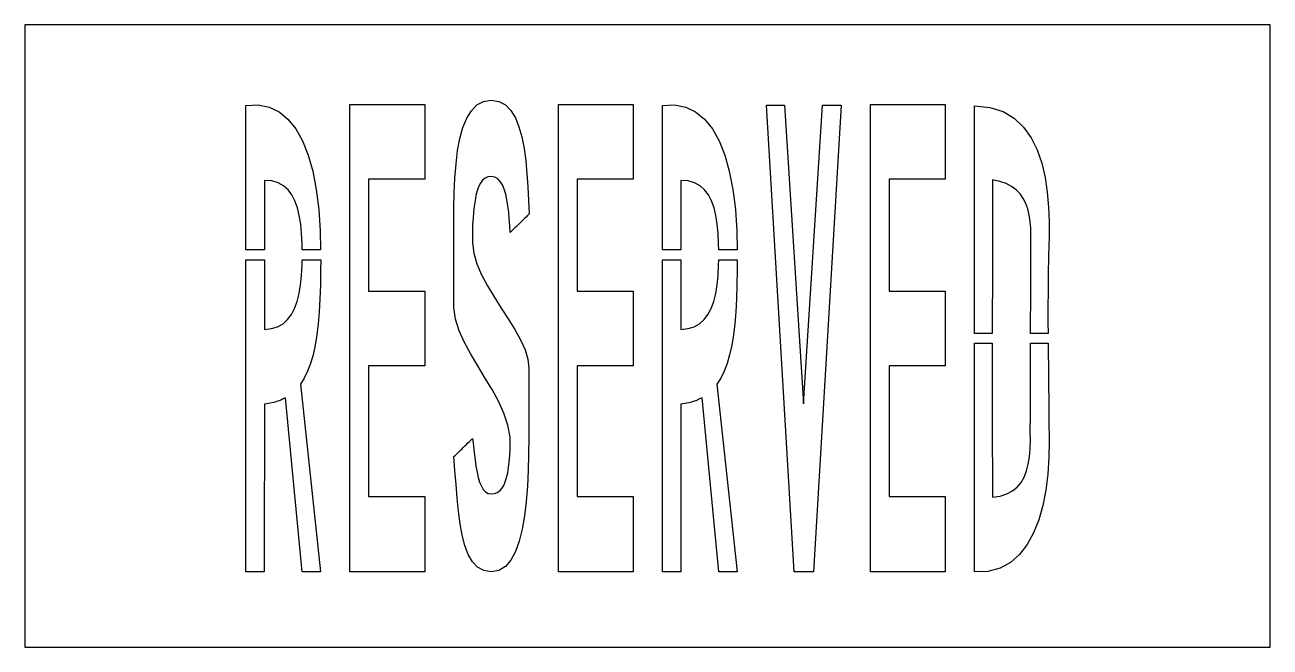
# Model space of a CAD drawing. Extents: x 0 to 96, y 0 to 48.
import ezdxf

# ---------------------------------------------------------------- set-up
doc = ezdxf.new("R2010")
doc.units = 0
doc.layers.add('CUT', color=7, linetype='Continuous')
doc.layers.add('OUTSIDE', color=1, linetype='Continuous')

msp = doc.modelspace()

# ---------------------------------------------------------------- linework, layer by layer
at = {"layer": 'CUT'}
for points in [[(21.837, 37.959), (22.1898, 36.7062), (22.4634, 35.3058), (22.6578, 33.765), (22.773, 32.0874), (22.8021, 30.6346), (21.3753, 30.6346), (21.369, 31.1154), (21.3294, 31.8966), (21.261, 32.6202), (21.1566, 33.2862), (21.0126, 33.891), (20.8218, 34.4274), (20.5842, 34.8918), (20.289, 35.2842), (19.9326, 35.5938), (19.515, 35.8206), (19.0254, 35.9574), (18.4638, 36.0042), (18.4638, 35.0466), (18.4638, 34.089), (18.4638, 33.1314), (18.4638, 32.1738), (18.4638, 31.2162), (18.4638, 30.6346), (17.0346, 30.6346), (17.0346, 32.8002), (17.0346, 35.799), (17.0346, 38.7978), (17.0346, 41.7894), (17.9742, 41.829), (18.831, 41.6562), (19.5978, 41.2854), (20.2818, 40.7202), (20.883, 39.9714), (21.4014, 39.0498)], [(26.499, 27.4578), (30.8226, 27.4578), (30.8226, 21.6978), (26.499, 21.6978), (26.499, 11.6178), (30.8226, 11.6178), (30.8226, 5.8038), (25.059, 5.8038), (25.059, 41.8578), (30.8226, 41.8578), (30.8226, 36.0978), (26.499, 36.0978)], [(38.091, 40.1442), (38.3106, 39.3522), (38.4834, 38.4702), (38.613, 37.5198), (38.7066, 36.5226), (38.7822, 35.4966), (38.8362, 34.4562), (38.8866, 33.4194), (38.7606, 33.3006), (38.6382, 33.1782), (38.5158, 33.0594), (38.3898, 32.937), (38.2674, 32.8182), (38.145, 32.6994), (38.019, 32.577), (37.8966, 32.4582), (37.7742, 32.3358), (37.6482, 32.217), (37.5258, 32.0982), (37.4034, 31.9758), (37.3782, 32.5086), (37.3422, 33.0378), (37.299, 33.549), (37.2378, 34.0422), (37.1622, 34.5066), (37.0686, 34.935), (36.9498, 35.3166), (36.813, 35.6514), (36.6438, 35.9214), (36.4494, 36.1266), (36.2226, 36.2598), (35.9598, 36.3066), (35.697, 36.2742), (35.4738, 36.1734), (35.2794, 36.0114), (35.1174, 35.7882), (34.9806, 35.5146), (34.869, 35.1978), (34.7754, 34.8342), (34.7034, 34.4382), (34.6422, 34.0098), (34.5918, 33.5598), (34.5522, 33.0882), (34.5162, 32.6022), (34.5162, 32.4834), (34.5162, 32.3682), (34.5162, 32.2494), (34.5162, 32.1342), (34.5162, 32.0154), (34.5162, 31.9002), (34.5162, 31.7814), (34.5162, 31.6662), (34.5162, 31.5474), (34.5162, 31.4322), (34.5162, 31.3134), (34.5162, 31.1982), (34.6026, 30.3882), (34.8402, 29.5602), (35.2038, 28.7178), (35.6574, 27.8646), (36.1722, 27.0114), (36.7158, 26.1582), (37.2594, 25.3194), (37.767, 24.4986), (38.2098, 23.703), (38.559, 22.9362), (38.7822, 22.2054), (38.847, 21.5214), (38.847, 21.075), (38.847, 20.625), (38.847, 20.1786), (38.847, 19.7286), (38.847, 19.2786), (38.847, 18.8322), (38.847, 18.3822), (38.847, 17.9358), (38.847, 17.4858), (38.847, 17.0358), (38.847, 16.5894), (38.847, 16.1394), (38.8326, 14.883), (38.8038, 13.6302), (38.7426, 12.4062), (38.649, 11.229), (38.5194, 10.1166), (38.3394, 9.0906), (38.109, 8.1654), (37.821, 7.3662), (37.4682, 6.711), (37.0434, 6.2214), (36.543, 5.9118), (35.9598, 5.8038), (35.3802, 5.8974), (34.8978, 6.1638), (34.4982, 6.585), (34.1742, 7.1502), (33.915, 7.8378), (33.7098, 8.6298), (33.5478, 9.5154), (33.4218, 10.473), (33.321, 11.4846), (33.2382, 12.5394), (33.1554, 13.6158), (33.0726, 14.6958), (33.1914, 14.8146), (33.3138, 14.9298), (33.4326, 15.0486), (33.555, 15.1638), (33.6738, 15.2826), (33.7926, 15.3978), (33.915, 15.5166), (34.0338, 15.6318), (34.1562, 15.7506), (34.275, 15.8658), (34.3974, 15.9846), (34.5162, 16.0998), (34.5774, 15.531), (34.6386, 14.9802), (34.7034, 14.4546), (34.7754, 13.9614), (34.8582, 13.5042), (34.9518, 13.0902), (35.0598, 12.723), (35.1894, 12.4134), (35.3406, 12.1578), (35.517, 11.9706), (35.7222, 11.8518), (35.9598, 11.8122), (36.201, 11.8374), (36.4134, 11.9202), (36.6042, 12.0534), (36.7698, 12.237), (36.9138, 12.471), (37.0362, 12.7518), (37.1406, 13.0758), (37.2234, 13.443), (37.2918, 13.8498), (37.3422, 14.2926), (37.3782, 14.7714), (37.4034, 15.2826), (37.4106, 16.2078), (37.245, 17.1294), (36.9354, 18.0474), (36.5142, 18.9618), (36.0174, 19.8726), (35.4702, 20.7834), (34.9122, 21.6906), (34.3758, 22.5942), (33.8898, 23.4978), (33.4902, 24.4014), (33.2058, 25.3014), (33.0726, 26.205), (33.0726, 26.7414), (33.0726, 27.2778), (33.0726, 27.8142), (33.0726, 28.3506), (33.0726, 28.8834), (33.0726, 29.4198), (33.0726, 29.9562), (33.0726, 30.4926), (33.0726, 31.029), (33.0726, 31.5654), (33.0726, 32.1018), (33.0726, 32.6382), (33.0726, 33.8478), (33.0978, 35.0358), (33.1482, 36.1806), (33.2382, 37.275), (33.3642, 38.2974), (33.5406, 39.237), (33.7746, 40.0758), (34.0662, 40.7958), (34.4226, 41.3826), (34.8546, 41.8218), (35.3622, 42.099), (35.9598, 42.1962), (36.5502, 42.1026), (37.0506, 41.8326), (37.4718, 41.4042), (37.8138, 40.8354)], [(42.5766, 27.4578), (46.9002, 27.4578), (46.9002, 21.6978), (42.5766, 21.6978), (42.5766, 11.6178), (46.9002, 11.6178), (46.9002, 5.8038), (41.1366, 5.8038), (41.1366, 41.8578), (46.9002, 41.8578), (46.9002, 36.0978), (42.5766, 36.0978)], [(53.517, 39.0498), (53.9526, 37.959), (54.3054, 36.7062), (54.579, 35.3058), (54.7734, 33.765), (54.8886, 32.0874), (54.9177, 30.6346), (53.4909, 30.6346), (53.4846, 31.1154), (53.445, 31.8966), (53.3766, 32.6202), (53.2722, 33.2862), (53.1282, 33.891), (52.9374, 34.4274), (52.6998, 34.8918), (52.4046, 35.2842), (52.0482, 35.5938), (51.6306, 35.8206), (51.141, 35.9574), (50.5794, 36.0042), (50.5794, 35.0466), (50.5794, 34.089), (50.5794, 33.1314), (50.5794, 32.1738), (50.5794, 31.2162), (50.5794, 30.6346), (49.1502, 30.6346), (49.1502, 32.8002), (49.1502, 35.799), (49.1502, 38.7978), (49.1502, 41.7894), (50.0898, 41.829), (50.9466, 41.6562), (51.7134, 41.2854), (52.3974, 40.7202), (52.9986, 39.9714)], [(62.9346, 41.8182), (60.807, 5.8038), (59.3022, 5.8038), (57.1746, 41.8182), (58.575, 41.8182), (60.0294, 18.771), (61.4802, 41.8182)], [(70.9482, 27.4578), (70.9482, 21.6978), (66.6246, 21.6978), (66.6246, 11.6178), (70.9482, 11.6178), (70.9482, 5.8038), (65.1846, 5.8038), (65.1846, 41.8578), (70.9482, 41.8578), (70.9482, 36.0978), (66.6246, 36.0978), (66.6246, 27.4578)], [(78.6558, 36.231), (78.825, 35.097), (78.9258, 33.945), (78.9654, 32.8038), (78.9582, 31.6986), (78.9222, 30.1686), (78.897, 28.7682), (78.8826, 27.465), (78.8754, 26.2338), (78.8754, 25.0494), (78.8781, 24.187), (77.5381, 24.187), (77.5398, 25.0314), (77.547, 26.745), (77.5506, 28.3506), (77.5542, 29.7654), (77.5578, 30.9102), (77.5578, 31.7058), (77.5434, 32.2854), (77.5038, 32.8254), (77.4282, 33.3294), (77.3202, 33.7974), (77.169, 34.2258), (76.971, 34.6146), (76.7226, 34.9602), (76.4238, 35.2662), (76.0638, 35.5326), (75.6462, 35.7522), (75.1566, 35.925), (74.5986, 36.0582), (74.5986, 34.017), (74.595, 31.9758), (74.5914, 29.9346), (74.5878, 27.8934), (74.5842, 25.8522), (74.5813, 24.187), (73.1982, 24.187), (73.1982, 26.7702), (73.1982, 29.7654), (73.1982, 32.7606), (73.1982, 35.7558), (73.1982, 38.751), (73.1982, 41.7462), (74.3898, 41.6382), (75.4122, 41.3106), (76.2762, 40.7922), (76.9962, 40.1118), (77.5794, 39.291), (78.0438, 38.3514), (78.3966, 37.3254)], [(22.6866, 25.8738), (22.6074, 24.945), (22.503, 24.081), (22.3734, 23.2818), (22.215, 22.551), (22.0242, 21.885), (21.7974, 21.2838), (21.5382, 20.7474), (21.2358, 20.2722), (22.7982, 5.8038), (21.3762, 5.8038), (20.0874, 19.239), (19.9722, 19.1778), (19.8498, 19.1166), (19.7274, 19.0626), (19.6014, 19.0086), (19.4718, 18.9618), (19.3386, 18.9186), (19.2018, 18.879), (19.0614, 18.843), (18.9174, 18.8106), (18.7698, 18.7818), (18.6186, 18.7566), (18.4638, 18.735), (18.4638, 17.6586), (18.4638, 16.5822), (18.4602, 15.5022), (18.4602, 14.4258), (18.4602, 13.3494), (18.4566, 12.2694), (18.4566, 11.193), (18.453, 10.113), (18.453, 9.0366), (18.453, 7.9566), (18.453, 6.8802), (18.453, 5.8038), (18.3342, 5.8038), (18.2154, 5.8038), (18.0966, 5.8038), (17.9778, 5.8038), (17.859, 5.8038), (17.7438, 5.8038), (17.625, 5.8038), (17.5062, 5.8038), (17.391, 5.8038), (17.2722, 5.8038), (17.1534, 5.8038), (17.0346, 5.8038), (17.0346, 8.799), (17.0346, 11.7942), (17.0346, 14.793), (17.0346, 17.7918), (17.0346, 20.7942), (17.0346, 23.7966), (17.0346, 26.799), (17.0346, 29.8014), (17.0346, 29.8826), (18.4638, 29.8826), (18.4638, 29.301), (18.4638, 28.3434), (18.4638, 27.3858), (18.4638, 26.4282), (18.4638, 25.4706), (18.4638, 24.513), (19.0074, 24.567), (19.4862, 24.711), (19.9002, 24.945), (20.253, 25.2654), (20.5482, 25.6614), (20.793, 26.1294), (20.991, 26.673), (21.1422, 27.2778), (21.2502, 27.9474), (21.3258, 28.6746), (21.369, 29.4558), (21.3745, 29.8826), (22.8066, 29.8826), (22.8018, 29.0814), (22.7802, 27.9438), (22.7442, 26.8746)], [(54.723, 24.945), (54.6186, 24.081), (54.489, 23.2818), (54.3306, 22.551), (54.1398, 21.885), (53.913, 21.2838), (53.6538, 20.7474), (53.3514, 20.2722), (54.9138, 5.8038), (53.4918, 5.8038), (52.203, 19.239), (52.0878, 19.1778), (51.9654, 19.1166), (51.843, 19.0626), (51.717, 19.0086), (51.5874, 18.9618), (51.4542, 18.9186), (51.3174, 18.879), (51.177, 18.843), (51.033, 18.8106), (50.8854, 18.7818), (50.7342, 18.7566), (50.5794, 18.735), (50.5794, 17.6586), (50.5794, 16.5822), (50.5758, 15.5022), (50.5758, 14.4258), (50.5758, 13.3494), (50.5722, 12.2694), (50.5722, 11.193), (50.5686, 10.113), (50.5686, 9.0366), (50.5686, 7.9566), (50.5686, 6.8802), (50.5686, 5.8038), (50.4498, 5.8038), (50.331, 5.8038), (50.2122, 5.8038), (50.0934, 5.8038), (49.9746, 5.8038), (49.8594, 5.8038), (49.7406, 5.8038), (49.6218, 5.8038), (49.5066, 5.8038), (49.3878, 5.8038), (49.269, 5.8038), (49.1502, 5.8038), (49.1502, 8.799), (49.1502, 11.7942), (49.1502, 14.793), (49.1502, 17.7918), (49.1502, 20.7942), (49.1502, 23.7966), (49.1502, 26.799), (49.1502, 29.8014), (49.1502, 29.8826), (50.5794, 29.8826), (50.5794, 29.301), (50.5794, 28.3434), (50.5794, 27.3858), (50.5794, 26.4282), (50.5794, 25.4706), (50.5794, 24.513), (51.123, 24.567), (51.6018, 24.711), (52.0158, 24.945), (52.3686, 25.2654), (52.6638, 25.6614), (52.9086, 26.1294), (53.1066, 26.673), (53.2578, 27.2778), (53.3658, 27.9474), (53.4414, 28.6746), (53.4846, 29.4558), (53.4901, 29.8826), (54.9222, 29.8826), (54.9174, 29.0814), (54.8958, 27.9438), (54.8598, 26.8746), (54.8022, 25.8738)], [(78.9474, 17.4786), (78.9582, 15.8946), (78.9366, 14.6166), (78.8538, 13.3494), (78.699, 12.1146), (78.4722, 10.9338), (78.1626, 9.825), (77.763, 8.8098), (77.2734, 7.9098), (76.683, 7.1394), (75.9846, 6.5238), (75.1782, 6.0846), (74.2494, 5.8362), (73.1982, 5.8038), (73.1982, 8.799), (73.1982, 11.7942), (73.1982, 14.7894), (73.1982, 17.7846), (73.1982, 20.7798), (73.1982, 23.435), (74.5799, 23.435), (74.577, 21.7698), (74.577, 19.7286), (74.577, 17.6874), (74.5806, 15.6462), (74.5878, 13.605), (74.5986, 11.5638), (75.189, 11.6538), (75.7002, 11.8158), (76.1322, 12.0462), (76.4994, 12.3414), (76.7982, 12.7014), (77.0358, 13.119), (77.223, 13.5906), (77.3598, 14.1162), (77.4498, 14.6886), (77.5038, 15.3042), (77.5254, 15.963), (77.5146, 16.6542), (77.5146, 16.9062), (77.5182, 17.6046), (77.5218, 18.6738), (77.5254, 20.0274), (77.5326, 21.5934), (77.5362, 23.289), (77.5365, 23.435), (78.8832, 23.435), (78.8898, 22.7166), (78.9042, 21.5178), (78.9186, 20.265), (78.933, 18.9258)]]:
    msp.add_lwpolyline(points, close=True, dxfattribs=at)
at = {"layer": 'OUTSIDE'}
msp.add_lwpolyline([(0, 0), (96, 0), (96, 48), (0, 48)], close=True, dxfattribs=at)

doc.saveas('drawing.dxf')
